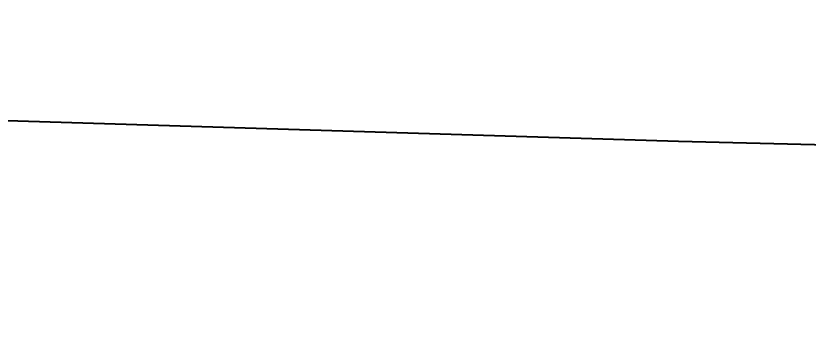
# Model space of a CAD drawing. Extents: x 383425 to 391668, y 6055101 to 6059545.
# Drawn here: x 385294.555 to 385297.809, y 6058450.468 to 6058451.799 of the extents above; entities that cross this region are included whole.
import ezdxf

# ---------------------------------------------------------------- set-up
doc = ezdxf.new("R2010")
doc.units = 0
doc.header["$LTSCALE"] = 5
doc.header["$PDMODE"] = 35
doc.header["$PDSIZE"] = 20
doc.layers.get('Defpoints').update_dxf_attribs({"color": 9})
doc.layers.add('C-RW-T', color=13, linetype='Continuous', lineweight=9)
doc.layers.add('P-PROPOSED', color=10, linetype='Continuous')
doc.layers.add('P-TXT', color=4, linetype='Continuous')
doc.styles.add('80CG', font='ARIALN.TTF', dxfattribs={"height": 10})
doc.dimstyles.new('Compass 5 000', dxfattribs={"dimscale": 5, "dimtxt": 9, "dimasz": 2, "dimexe": 0.2, "dimexo": 0.0625, "dimgap": 0.5, "dimtad": 0, "dimtih": 1, "dimtoh": 1, "dimzin": 0, "dimdsep": 46, "dimtxsty": '80CG', "dimcen": 0.1, "dimse1": 1, "dimse2": 1, "dimclrd": 256, "dimclrt": 256, "dimaunit": 1, "dimadec": 4, "dimazin": 0, "dimtfac": 0.06, "dimtofl": 0, "dimtmove": 0, "dimatfit": 1, "dimfxl": 0.2, "dimtolj": 1, "dimtzin": 0, "dimlwd": -1, "dimarcsym": 0})

# ---------------------------------------------------------------- blocks, each defined once
blk = doc.blocks.new('*D85')
at = {"layer": 'C-RW-T', "transparency": 16777216}
for p, q in [((385346.5914, 6058474.0998), (385346.8316, 6058484.0969)), ((385345.6309, 6058434.119), (385342.2495, 6058293.3761)), ((385342.2495, 6058293.3761), (385332.2495, 6058293.3761))]:
    blk.add_line(p, q, dxfattribs=at)
for points in [[(385344.9252, 6058474.1398), (385348.2576, 6058474.0598), (385346.3512, 6058464.1027)], [(385343.9647, 6058434.159), (385347.2971, 6058434.0789), (385345.8711, 6058444.1161)]]:
    blk.add_solid(points, dxfattribs=at)
at = {"layer": 'Defpoints', "color": 0, "transparency": 16777216}
for p in [(385328.4918, 6058464.5318), (385328.0116, 6058444.5452), (385345.8711, 6058444.1161)]:
    blk.add_point(p, dxfattribs=at)
at = {"layer": 'C-RW-T', "transparency": 16777216, "insert": (385292.71, 6058293.3761), "char_height": 10, "attachment_point": 5, "style": '80CG'}
blk.add_mtext('\\A1;Nuvista\\P20.00 P/L R/W\\PPLA 130030', dxfattribs=at)
blk = doc.blocks.new('*D108')
at = {"layer": 'Defpoints', "color": 0, "transparency": 16777216}
for p in [(385185.3942, 6058454.7608), (385251.1947, 6058452.7154), (385251.0394, 6058447.7198)]:
    blk.add_point(p, dxfattribs=at)
at = {"layer": 'P-TXT', "transparency": 16777216}
for p, q in [((385185.7049, 6058464.756), (385188.6711, 6058560.1776)), ((385188.6711, 6058560.1776), (385198.6711, 6058560.1776)), ((385184.9282, 6058439.77), (385184.6175, 6058429.7748))]:
    blk.add_line(p, q, dxfattribs=at)
for points in [[(385184.0391, 6058464.8078), (385187.3708, 6058464.7042), (385185.3942, 6058454.7608)], [(385183.2624, 6058439.8217), (385186.5941, 6058439.7182), (385185.2389, 6058449.7651)]]:
    blk.add_solid(points, dxfattribs=at)
at = {"layer": 'P-TXT', "transparency": 16777216, "insert": (385254.0565, 6058560.1776), "char_height": 10, "attachment_point": 5, "style": '80CG'}
blk.add_mtext('\\A1;Nuvista\\P5.00 Water Line R/W\\PLOC 250429', dxfattribs=at)

msp = doc.modelspace()

# ---------------------------------------------------------------- linework, layer by layer
at = {"layer": 'P-PROPOSED'}
msp.add_lwpolyline([(385008.9756, 6058974.5154), (385082.516, 6058962.4669), (385247.631, 6058913.218), (385462.321, 6058847.7008), (385462.806, 6058838.4209), (385467.7678, 6058807.1923), (385470.4476, 6058784.2868), (385503.0741, 6058633.7674), (385545.4577, 6058445.3204), (385297.2758, 6058451.283), (385022.2156, 6058459.8331)], dxfattribs=at)

# ---------------------------------------------------------------- dimensions: what is measured, and where the dimension line sits
at = {"layer": 'C-RW-T'}
dim = msp.add_linear_dim(base=(385345.8711, 6058444.1161), p1=(385328.4918, 6058464.5318), p2=(385328.0116, 6058444.5452), angle=268.6237, text='Nuvista\\P20.00 P/L R/W\\PPLA 130030', dimstyle='Compass 5 000', dxfattribs=at)
dim.commit()
dim.dimension.update_dxf_attribs({"geometry": '*D85', "text_midpoint": (385292.71, 6058293.3761), "dimtype": 161})
at = {"layer": 'P-TXT', "color": 3}
dim = msp.add_linear_dim(base=(385185.3942, 6058454.7608), p1=(385251.0394, 6058447.7198), p2=(385251.1947, 6058452.7154), angle=88.2196, text='Nuvista\\P5.00 Water Line R/W\\PLOC 250429', dimstyle='Compass 5 000', dxfattribs=at)
dim.commit()
dim.dimension.update_dxf_attribs({"geometry": '*D108', "text_midpoint": (385254.0565, 6058560.1776), "dimtype": 161})

doc.saveas('drawing.dxf')
